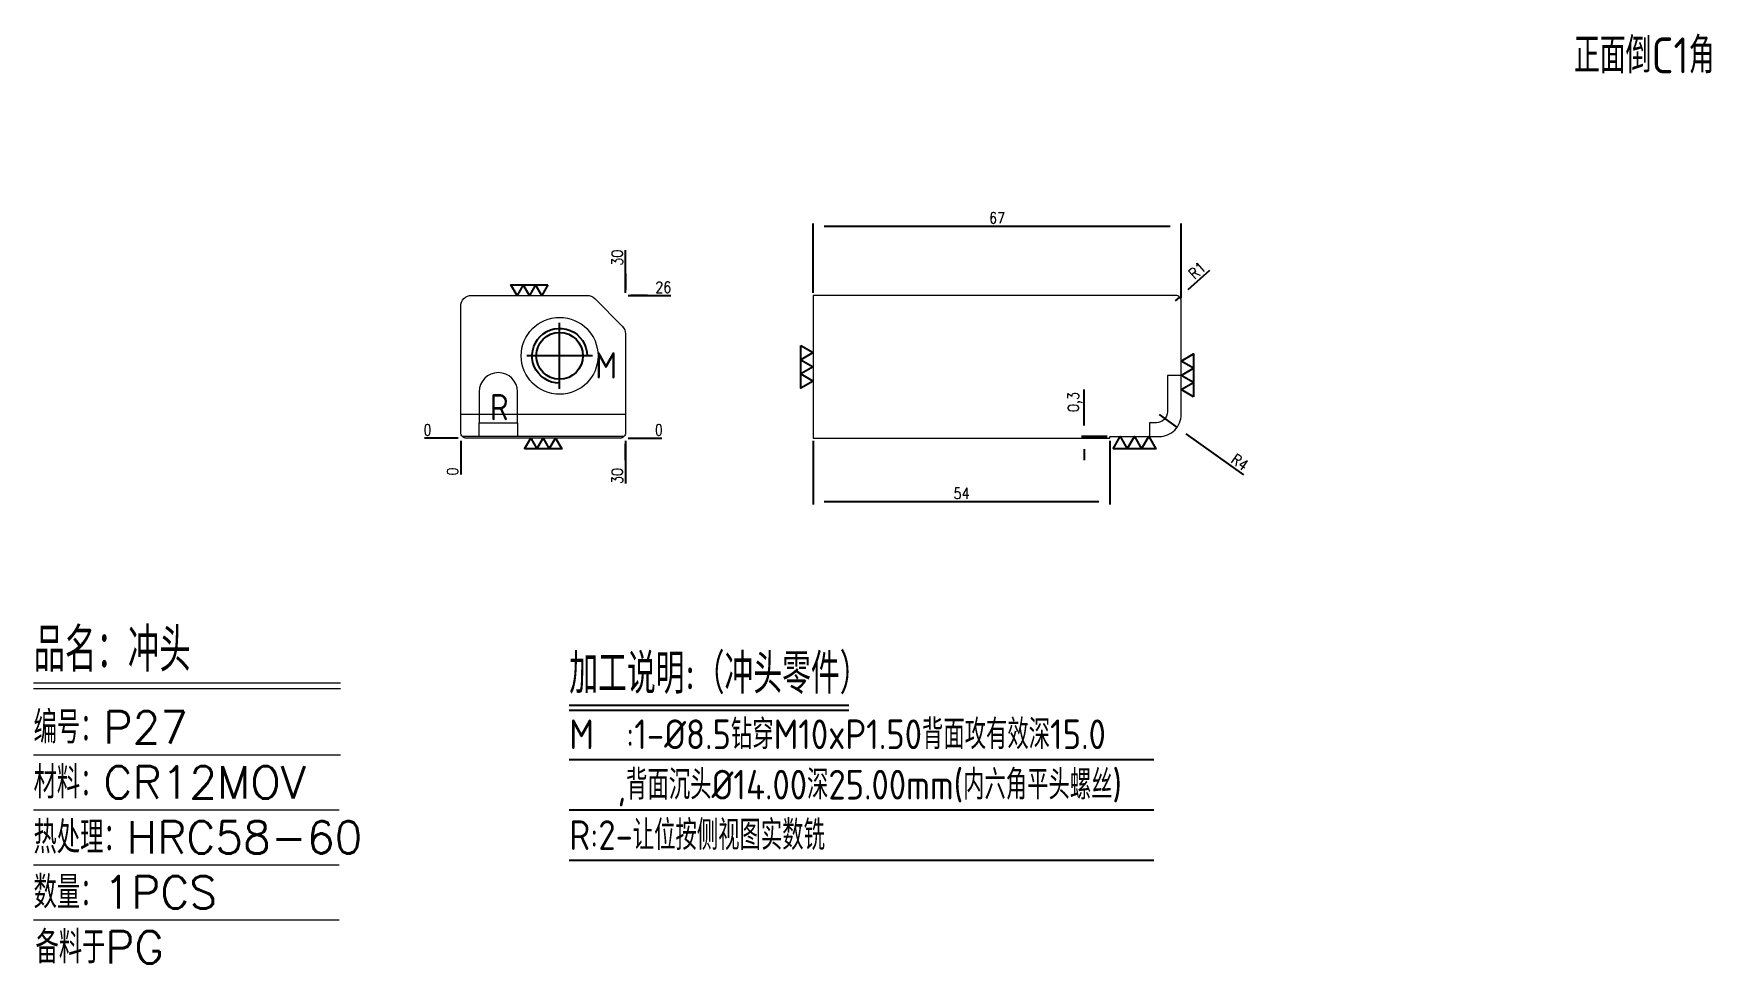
# Model space of a CAD drawing. Header units: millimetres. Extents: x 124633 to 124938, y 10963 to 11133.
import ezdxf
from ezdxf.enums import TextEntityAlignment as Align

# ---------------------------------------------------------------- set-up
doc = ezdxf.new("R2010")
doc.units = ezdxf.units.MM
doc.linetypes.add('CENTER', pattern=[0])
doc.linetypes.add('HIDDEN', pattern=[0])
for name, color, linetype in [('DIM', 4, 'Continuous'), ('PUNCH', 2, 'Continuous'), ('TEXT', 4, 'Continuous')]:
    doc.layers.add(name, color=color, linetype=linetype)
doc.styles.add('chinesef_fs', font='simplex.shx', dxfattribs={"bigfont": 'gbcbig.shx'})
doc.styles.add('gbenor', font='gbenor.shx', dxfattribs={"bigfont": 'gbcbig.shx'})
doc.styles.get("Standard").update_dxf_attribs({"font": 'txt.shx', "width": 0.85, "bigfont": 'ctxt.shx'})
doc.dimstyles.new('T-2-WX', dxfattribs={"dimtxt": 2, "dimasz": 2, "dimexe": 0.5, "dimexo": 0.5, "dimgap": 0.5, "dimtad": 1, "dimtxsty": 'Standard', "dimblk": 'OPEN30', "dimcen": 0, "dimazin": 3, "dimtfac": 1, "dimtmove": 0, "dimatfit": 3, "dimldrblk": 'OPEN30', "dimlwd": -1, "dimlwe": -1})

# ---------------------------------------------------------------- blocks, each defined once
blk = doc.blocks.new('*D7579')
at = {"layer": 'Defpoints', "color": 0}
for p in [(124710.51, 11058.98), (124740.51, 11058.98), (124745.51, 11058.98)]:
    blk.add_point(p, dxfattribs=at)
at = {"layer": 'DIM', "color": 0}
blk.add_line((124741.01, 11058.98), (124747.15, 11058.98), dxfattribs=at)
at = {"layer": 'DIM', "color": 0, "insert": (124746.58, 11060.48), "char_height": 2, "attachment_point": 5}
blk.add_mtext('0', dxfattribs=at)
blk = doc.blocks.new('_Open30')
blk = doc.blocks.new('*D7580')
at = {"layer": 'Defpoints', "color": 0}
for p in [(124740.51, 11084.98), (124745.51, 11084.98), (124710.51, 11058.98)]:
    blk.add_point(p, dxfattribs=at)
at = {"layer": 'DIM', "color": 0}
for p, q in [((124741.01, 11084.98), (124744.51, 11084.98)), ((124744.51, 11084.98), (124741.51, 11084.98)), ((124741.51, 11084.98), (124748.77, 11084.98))]:
    blk.add_line(p, q, dxfattribs=at)
at = {"layer": 'DIM', "color": 0, "insert": (124747.39, 11086.48), "char_height": 2, "attachment_point": 5}
blk.add_mtext('26', dxfattribs=at)
blk = doc.blocks.new('*D7581')
at = {"layer": 'Defpoints', "color": 0}
for p in [(124705.51, 11058.98), (124710.51, 11058.98), (124710.51, 11058.98)]:
    blk.add_point(p, dxfattribs=at)
at = {"layer": 'DIM', "color": 0}
blk.add_line((124710.01, 11058.98), (124703.88, 11058.98), dxfattribs=at)
at = {"layer": 'DIM', "color": 0, "insert": (124704.45, 11060.48), "char_height": 2, "attachment_point": 5}
blk.add_mtext('0', dxfattribs=at)
blk = doc.blocks.new('*D7582')
at = {"layer": 'Defpoints', "color": 0}
for p in [(124710.51, 11058.98), (124740.51, 11058.98), (124740.51, 11053.98)]:
    blk.add_point(p, dxfattribs=at)
at = {"layer": 'DIM', "color": 0}
for p, q in [((124740.51, 11058.48), (124740.51, 11054.98)), ((124740.51, 11054.98), (124740.51, 11057.98)), ((124740.51, 11057.98), (124740.51, 11050.73))]:
    blk.add_line(p, q, dxfattribs=at)
at = {"layer": 'DIM', "color": 0, "insert": (124739.01, 11052.1), "char_height": 2, "attachment_point": 5, "rotation": 90}
blk.add_mtext('30', dxfattribs=at)
blk = doc.blocks.new('*D7583')
at = {"layer": 'Defpoints', "color": 0}
for p in [(124710.51, 11058.98), (124710.51, 11058.98), (124710.51, 11053.98)]:
    blk.add_point(p, dxfattribs=at)
at = {"layer": 'DIM', "color": 0}
blk.add_line((124710.51, 11058.48), (124710.51, 11052.34), dxfattribs=at)
at = {"layer": 'DIM', "color": 0, "insert": (124709.01, 11052.91), "char_height": 2, "attachment_point": 5, "rotation": 90}
blk.add_mtext('0', dxfattribs=at)
blk = doc.blocks.new('*D7584')
at = {"layer": 'Defpoints', "color": 0}
for p in [(124740.51, 11089.98), (124740.51, 11084.98), (124710.51, 11058.98)]:
    blk.add_point(p, dxfattribs=at)
at = {"layer": 'DIM', "color": 0}
for p, q in [((124740.51, 11085.98), (124740.51, 11093.23)), ((124740.51, 11085.48), (124740.51, 11088.98)), ((124740.51, 11088.98), (124740.51, 11085.98))]:
    blk.add_line(p, q, dxfattribs=at)
at = {"layer": 'DIM', "color": 0, "insert": (124739.01, 11091.85), "char_height": 2, "attachment_point": 5, "rotation": 90}
blk.add_mtext('30', dxfattribs=at)
blk = doc.blocks.new('*D7585')
at = {"layer": 'Defpoints', "color": 0}
for p in [(124841.7, 11097.59), (124774.7, 11084.98), (124841.7, 11083.98)]:
    blk.add_point(p, dxfattribs=at)
at = {"layer": 'DIM', "color": 0}
for p, q in [((124774.7, 11085.48), (124774.7, 11098.09)), ((124776.7, 11097.59), (124839.7, 11097.59)), ((124841.7, 11084.48), (124841.7, 11098.09))]:
    blk.add_line(p, q, dxfattribs=at)
at = {"layer": 'DIM', "color": 0, "insert": (124808.2, 11099.09), "char_height": 2, "attachment_point": 5}
blk.add_mtext('67', dxfattribs=at)
blk = doc.blocks.new('*D7586')
at = {"layer": 'Defpoints', "color": 0}
for p in [(124840.7, 11083.98), (124841.44, 11084.65)]:
    blk.add_point(p, dxfattribs=at)
at = {"layer": 'DIM', "color": 0}
for p, q in [((124846.85, 11089.5), (124842.93, 11085.98)), ((124840.7, 11083.98), (124841.44, 11084.65))]:
    blk.add_line(p, q, dxfattribs=at)
at = {"layer": 'DIM', "color": 0, "insert": (124844.63, 11089.53), "char_height": 2, "attachment_point": 5, "rotation": 41.928}
blk.add_mtext('R1', dxfattribs=at)
blk = doc.blocks.new('*D7587')
at = {"layer": 'Defpoints', "color": 0}
for p in [(124837.7, 11063.28), (124840.95, 11060.95)]:
    blk.add_point(p, dxfattribs=at)
at = {"layer": 'DIM', "color": 0}
for p, q in [((124837.7, 11063.28), (124840.95, 11060.95)), ((124842.58, 11059.78), (124853.06, 11052.28))]:
    blk.add_line(p, q, dxfattribs=at)
at = {"layer": 'DIM', "color": 0, "insert": (124852.37, 11054.61), "char_height": 2, "attachment_point": 5, "rotation": 324.3905}
blk.add_mtext('R4', dxfattribs=at)
blk = doc.blocks.new('*D7588')
at = {"layer": 'Defpoints', "color": 0}
for p in [(124774.7, 11058.98), (124828.7, 11058.98), (124774.7, 11047.41)]:
    blk.add_point(p, dxfattribs=at)
at = {"layer": 'DIM', "color": 0}
for p, q in [((124774.7, 11058.48), (124774.7, 11046.91)), ((124828.7, 11058.48), (124828.7, 11046.91)), ((124826.7, 11047.41), (124776.7, 11047.41))]:
    blk.add_line(p, q, dxfattribs=at)
at = {"layer": 'DIM', "color": 0, "insert": (124801.7, 11048.91), "char_height": 2, "attachment_point": 5}
blk.add_mtext('54', dxfattribs=at)
blk = doc.blocks.new('*D7589')
at = {"layer": 'Defpoints', "color": 0}
for p in [(124824.06, 11059.28), (124828.7, 11059.28), (124828.7, 11058.98)]:
    blk.add_point(p, dxfattribs=at)
at = {"layer": 'DIM', "color": 0}
for p, q in [((124824.06, 11061.28), (124824.06, 11067.84)), ((124828.2, 11059.28), (124823.56, 11059.28)), ((124828.2, 11058.98), (124823.56, 11058.98)), ((124824.06, 11058.98), (124824.06, 11059.28)), ((124824.06, 11056.98), (124824.06, 11054.98))]:
    blk.add_line(p, q, dxfattribs=at)
at = {"layer": 'DIM', "color": 0, "insert": (124822.37, 11065.56), "char_height": 2, "attachment_point": 5, "rotation": 90}
blk.add_mtext('0,3', dxfattribs=at)

msp = doc.modelspace()

# ---------------------------------------------------------------- linework, layer by layer
at = {"layer": 'DIM', "color": 4, "linetype": 'Continuous', "lineweight": 13}
for p, q in [((124632.711, 11014.404), (124688.63, 11014.404)), ((124632.711, 11013.373), (124688.63, 11013.373)), ((124632.711, 11001.301), (124688.63, 11001.301)), ((124632.711, 10991.289), (124688.387, 10991.289)), ((124632.711, 10981.278), (124688.387, 10981.278)), ((124632.711, 10971.267), (124688.387, 10971.267))]:
    msp.add_line(p, q, dxfattribs=at)
at = {"layer": 'PUNCH', "linetype": 'HIDDEN', "lineweight": 15, "ltscale": 3}
for p, q in [((124740.513, 11063.278, 0), (124710.513, 11063.278, 0)), ((124740.227, 11059.278, 0), (124710.799, 11059.278, 0))]:
    msp.add_line(p, q, dxfattribs=at)
at = {"layer": 'PUNCH', "linetype": 'Continuous', "lineweight": 15}
for points in [[(124740.513, 11077.978), (124740.513, 11059.978, -0.4142136), (124739.513, 11058.978), (124711.513, 11058.978, -0.4142136), (124710.513, 11059.978), (124710.513, 11082.978, -0.4142136), (124712.513, 11084.978), (124733.513, 11084.978, -0.1989124), (124734.927, 11084.392), (124739.927, 11079.392, -0.1989124)], [(124841.7, 11083.978, 0.4142136), (124840.7, 11084.978), (124774.7, 11084.978), (124774.7, 11058.978), (124828.701, 11058.978), (124828.701, 11059.278), (124837.7, 11059.278, 0.4142136), (124841.7, 11063.278)]]:
    msp.add_lwpolyline(points, format="xyb", close=True, dxfattribs=at)
at = {"layer": 'PUNCH', "linetype": 'CENTER', "elevation": 0}
for points in [[(124728.513, 11067.978), (124728.513, 11079.978)], [(124734.513, 11073.978), (124722.513, 11073.978)]]:
    msp.add_lwpolyline(points, dxfattribs=at)
at = {"layer": 'PUNCH', "elevation": 0}
msp.add_lwpolyline([(124728.513, 11068.978, -2.4142136), (124733.513, 11073.978)], format="xyb", dxfattribs=at)
at = {"layer": 'PUNCH', "linetype": 'HIDDEN', "lineweight": 15, "ltscale": 3}
msp.add_lwpolyline([(124713.853, 11067.418), (124713.853, 11061.778), (124720.853, 11061.778), (124720.853, 11067.418, 1)], format="xyb", close=True, dxfattribs=at)
at = {"layer": 'PUNCH', "linetype": 'HIDDEN', "lineweight": 15}
msp.add_lwpolyline([(124841.7, 11070.418), (124839.2, 11070.418), (124839.2, 11063.778, -0.4142136), (124837.2, 11061.778), (124835.95, 11061.778), (124835.95, 11059.278)], format="xyb", dxfattribs=at)
at = {"layer": 'PUNCH', "linetype": 'HIDDEN', "lineweight": 15, "ltscale": 3, "elevation": 0}
msp.add_lwpolyline([(124713.853, 11059.278), (124713.853, 11061.778), (124720.853, 11061.778), (124720.853, 11059.278)], dxfattribs=at)
at = {"layer": 'PUNCH', "linetype": 'HIDDEN', "lineweight": 15, "ltscale": 3}
msp.add_circle((124728.513, 11073.978, 0), 7, dxfattribs=at)
at = {"layer": 'PUNCH'}
msp.add_circle((124728.513, 11073.978, 0), 4.25, dxfattribs=at)
at = {"layer": 'TEXT', "color": 3}
for p, q in [((124730.269, 11010.372), (124781.195, 11010.372)), ((124730.269, 11009.427), (124781.195, 11009.427)), ((124730.269, 11000.463), (124836.727, 11000.463)), ((124730.269, 10991.283), (124836.727, 10991.283)), ((124730.269, 10982.103), (124836.727, 10982.103))]:
    msp.add_line(p, q, dxfattribs=at)
at = {"layer": 'TEXT'}
for points in [[(124726.39, 11086.928), (124725.264, 11084.978), (124724.139, 11086.928), (124723.013, 11084.978), (124721.887, 11086.928), (124720.761, 11084.978), (124719.635, 11086.928), (124726.39, 11086.928)], [(124772.45, 11075.875), (124774.7, 11074.576), (124772.45, 11073.277), (124774.7, 11071.978), (124772.45, 11070.679), (124774.7, 11069.38), (124772.45, 11068.081), (124772.45, 11075.875)], [(124843.95, 11066.521), (124841.7, 11067.82), (124843.95, 11069.119), (124841.7, 11070.418), (124843.95, 11071.717), (124841.7, 11073.016), (124843.95, 11074.315), (124843.95, 11066.521)], [(124722.135, 11057.028), (124723.261, 11058.978), (124724.387, 11057.028), (124725.513, 11058.978), (124726.639, 11057.028), (124727.764, 11058.978), (124728.89, 11057.028), (124722.135, 11057.028)], [(124829.303, 11057.028), (124830.603, 11059.278), (124831.902, 11057.028), (124833.201, 11059.278), (124834.5, 11057.028), (124835.799, 11059.278), (124837.098, 11057.028), (124829.303, 11057.028)]]:
    msp.add_lwpolyline(points, close=True, dxfattribs=at)

# ---------------------------------------------------------------- texts
at = {"layer": 'DIM', "color": 3, "linetype": 'Continuous', "lineweight": 13, "style": 'chinesef_fs'}
for s, height, p in [('品名：冲头', 7.9502, (124632.711, 11016.465)), ('编号：P27', 5.889, (124632.711, 11003.362)), ('材料：CR12MOV', 5.889, (124632.711, 10993.351)), ('热处理：HRC58-60', 5.88901, (124632.711, 10983.339)), ('数量：1PCS', 5.889, (124632.711, 10973.328)), ('备料于PG', 5.889, (124633.069, 10963.317))]:
    msp.add_text(s, height=height, dxfattribs=at).set_placement(p)
at = {"layer": 'TEXT', "color": 4, "lineweight": 18, "style": 'gbenor'}
msp.add_text('正面倒C1角', height=6.5409, dxfattribs=at).set_placement((124913.236, 11125.428))
at = {"layer": 'TEXT', "color": 4, "style": 'gbenor'}
for s, p in [('M', (124736.97, 11072.241)), ('R', (124717.524, 11064.642))]:
    msp.add_text(s, height=4.8, dxfattribs=at).set_placement(p, align=Align.MIDDLE_CENTER)
for s, height, p in [('加工说明:（冲头零件）', 7.29, (124730.269, 11012.451)), ('M  :1-%%C8.5钻穿M10xP1.50背面攻有效深15.0', 5.4, (124730.269, 11002.353)), ('   ,背面沉头%%C14.00深25.00mm(内六角平头螺丝)', 5.4, (124730.269, 10993.173)), ('R:2-让位按侧视图实数铣', 5.4, (124730.269, 10983.993))]:
    msp.add_text(s, height=height, dxfattribs=at).set_placement(p)

# ---------------------------------------------------------------- dimensions: what is measured, and where the dimension line sits
at = {"layer": 'DIM'}
for base, p1, p2, picture, middle in [((124841.7, 11097.586), (124774.7, 11084.978), (124841.7, 11083.978), '*D7585', (124808.2, 11099.086)), ((124774.7, 11047.405), (124828.701, 11058.978), (124774.7, 11058.978), '*D7588', (124801.701, 11048.905))]:
    dim = msp.add_linear_dim(base=base, p1=p1, p2=p2, dimstyle='T-2-WX', dxfattribs=at)
    dim.commit()
    dim.dimension.update_dxf_attribs({"geometry": picture, "text_midpoint": middle})
for feature_location, offset, dtype, origin, picture, middle in [((124740.513, 11084.978), (0, 5), 1, (124710.513, 11058.978), '*D7584', (124739.013, 11091.854)), ((124740.513, 11084.978), (5, 0), 0, (124710.513, 11058.978), '*D7580', (124747.389, 11086.478)), ((124710.512761647, 11058.977878562), (-5, 0), 0, (124710.512761647, 11058.977878562), '*D7581', (124704.44609498, 11060.477878562)), ((124740.512761667, 11058.977878562), (5, 0), 0, (124710.512761647, 11058.977878562), '*D7579', (124746.579428333, 11060.477878562)), ((124710.512761647, 11058.977878562), (0, -5), 1, (124710.512761647, 11058.977878562), '*D7583', (124709.012761647, 11052.911211896)), ((124740.513, 11058.978), (0, -5), 1, (124710.513, 11058.978), '*D7582', (124739.013, 11052.102))]:
    dim = msp.add_ordinate_dim(feature_location=feature_location, offset=offset, dtype=dtype, origin=origin, dimstyle='T-2-WX', dxfattribs=at)
    dim.commit()
    dim.dimension.update_dxf_attribs({"geometry": picture, "text_midpoint": middle})
dim = msp.add_radius_dim(center=(124840.7, 11083.978), mpoint=(124841.444, 11084.646), dimstyle='T-2-WX', dxfattribs=at)
dim.commit()
dim.dimension.update_dxf_attribs({"geometry": '*D7586', "text_midpoint": (124844.633, 11089.526)})
dim = msp.add_linear_dim(base=(124824.063, 11059.278), p1=(124828.701, 11058.978), p2=(124828.701, 11059.278), angle=90, dimstyle='T-2-WX', dxfattribs=at)
dim.commit()
dim.dimension.update_dxf_attribs({"geometry": '*D7589', "text_midpoint": (124822.373, 11065.559)})
dim = msp.add_radius_dim(center=(124837.7, 11063.278), mpoint=(124840.952, 11060.949), dimstyle='T-2-WX', dxfattribs=at)
dim.commit()
dim.dimension.update_dxf_attribs({"geometry": '*D7587', "text_midpoint": (124851.501, 11053.394), "dimtype": 164})

doc.saveas('drawing.dxf')
